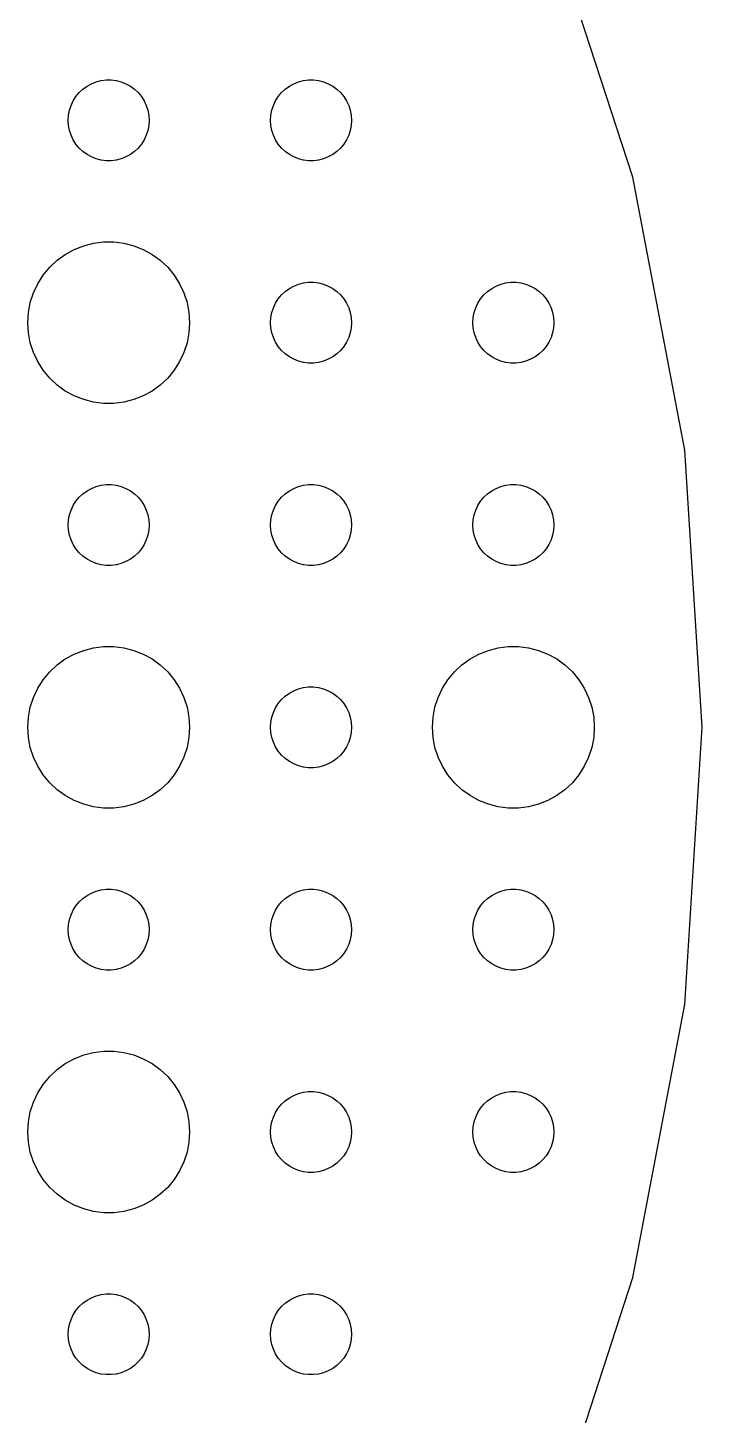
# Model space of a CAD drawing. Header units: metres. Extents: x -82 to 82, y -82 to 82.
# Drawn here: x 57 to 82, y -25.5 to 25.9 of the extents above; entities that cross this region are included whole.
import ezdxf

# ---------------------------------------------------------------- set-up
doc = ezdxf.new("R2010")
doc.units = ezdxf.units.M

msp = doc.modelspace()

# ---------------------------------------------------------------- linework, layer by layer
for p, q in [((79.4238, 20.3926), (76.2417, 30.1862)), ((59.0439, 23.6558), (59.1963, 23.7665)), ((59.1963, 23.7665), (59.3613, 23.8572)), ((59.3613, 23.8572), (59.5365, 23.9266)), ((59.5365, 23.9266), (59.7189, 23.9734)), ((59.7189, 23.9734), (59.9058, 23.997)), ((59.9058, 23.997), (60.0942, 23.997)), ((60.0942, 23.997), (60.2811, 23.9734)), ((60.2811, 23.9734), (60.4635, 23.9266)), ((60.4635, 23.9266), (60.6387, 23.8572)), ((60.6387, 23.8572), (60.8037, 23.7665)), ((60.8037, 23.7665), (60.9561, 23.6558)), ((66.5439, 23.6558), (66.6963, 23.7665)), ((66.6963, 23.7665), (66.8613, 23.8572)), ((66.8613, 23.8572), (67.0365, 23.9266)), ((67.0365, 23.9266), (67.2189, 23.9734)), ((67.2189, 23.9734), (67.4058, 23.997)), ((67.4058, 23.997), (67.5942, 23.997)), ((67.5942, 23.997), (67.7811, 23.9734)), ((67.7811, 23.9734), (67.9635, 23.9266)), ((67.9635, 23.9266), (68.1387, 23.8572)), ((68.1387, 23.8572), (68.3037, 23.7665)), ((68.3037, 23.7665), (68.4561, 23.6558)), ((58.6053, 23.0522), (58.6855, 23.2226)), ((58.6855, 23.2226), (58.7865, 23.3817)), ((58.7865, 23.3817), (58.9065, 23.5268)), ((58.9065, 23.5268), (59.0439, 23.6558)), ((60.9561, 23.6558), (61.0934, 23.5268)), ((61.0934, 23.5268), (61.2135, 23.3817)), ((61.2135, 23.3817), (61.3145, 23.2226)), ((61.3145, 23.2226), (61.3947, 23.0522)), ((66.1053, 23.0522), (66.1855, 23.2226)), ((66.1855, 23.2226), (66.2865, 23.3817)), ((66.2865, 23.3817), (66.4065, 23.5268)), ((66.4065, 23.5268), (66.5439, 23.6558)), ((68.4561, 23.6558), (68.5934, 23.5268)), ((68.5934, 23.5268), (68.7135, 23.3817)), ((68.7135, 23.3817), (68.8145, 23.2226)), ((68.8145, 23.2226), (68.8947, 23.0522)), ((58.5, 22.5), (58.5118, 22.688)), ((58.5118, 22.688), (58.5471, 22.873)), ((58.5471, 22.873), (58.6053, 23.0522)), ((61.3947, 23.0522), (61.4529, 22.873)), ((61.4529, 22.873), (61.4882, 22.688)), ((61.4882, 22.688), (61.5, 22.5)), ((66, 22.5), (66.0118, 22.688)), ((66.0118, 22.688), (66.0471, 22.873)), ((66.0471, 22.873), (66.1053, 23.0522)), ((68.8947, 23.0522), (68.9529, 22.873)), ((68.9529, 22.873), (68.9882, 22.688)), ((68.9882, 22.688), (69, 22.5)), ((58.5118, 22.312), (58.5, 22.5)), ((58.5471, 22.127), (58.5118, 22.312)), ((58.6053, 21.9478), (58.5471, 22.127)), ((61.4529, 22.127), (61.3947, 21.9478)), ((61.4882, 22.312), (61.4529, 22.127)), ((61.5, 22.5), (61.4882, 22.312)), ((66.0118, 22.312), (66, 22.5)), ((66.0471, 22.127), (66.0118, 22.312)), ((66.1053, 21.9478), (66.0471, 22.127)), ((68.9529, 22.127), (68.8947, 21.9478)), ((68.9882, 22.312), (68.9529, 22.127)), ((69, 22.5), (68.9882, 22.312)), ((58.6855, 21.7774), (58.6053, 21.9478)), ((58.7865, 21.6183), (58.6855, 21.7774)), ((58.9065, 21.4732), (58.7865, 21.6183)), ((61.2135, 21.6183), (61.0934, 21.4732)), ((61.3145, 21.7774), (61.2135, 21.6183)), ((61.3947, 21.9478), (61.3145, 21.7774)), ((66.1855, 21.7774), (66.1053, 21.9478)), ((66.2865, 21.6183), (66.1855, 21.7774)), ((66.4065, 21.4732), (66.2865, 21.6183)), ((68.7135, 21.6183), (68.5934, 21.4732)), ((68.8145, 21.7774), (68.7135, 21.6183)), ((68.8947, 21.9478), (68.8145, 21.7774)), ((59.0439, 21.3442), (58.9065, 21.4732)), ((59.1963, 21.2335), (59.0439, 21.3442)), ((59.3613, 21.1427), (59.1963, 21.2335)), ((59.5365, 21.0734), (59.3613, 21.1427)), ((60.6387, 21.1427), (60.4635, 21.0734)), ((60.8037, 21.2335), (60.6387, 21.1427)), ((60.9561, 21.3442), (60.8037, 21.2335)), ((61.0934, 21.4732), (60.9561, 21.3442)), ((66.5439, 21.3442), (66.4065, 21.4732)), ((66.6963, 21.2335), (66.5439, 21.3442)), ((66.8613, 21.1427), (66.6963, 21.2335)), ((67.0365, 21.0734), (66.8613, 21.1427)), ((68.1387, 21.1427), (67.9635, 21.0734)), ((68.3037, 21.2335), (68.1387, 21.1427)), ((68.4561, 21.3442), (68.3037, 21.2335)), ((68.5934, 21.4732), (68.4561, 21.3442)), ((59.7189, 21.0266), (59.5365, 21.0734)), ((59.9058, 21.003), (59.7189, 21.0266)), ((60.0942, 21.003), (59.9058, 21.003)), ((60.2811, 21.0266), (60.0942, 21.003)), ((60.4635, 21.0734), (60.2811, 21.0266)), ((67.2189, 21.0266), (67.0365, 21.0734)), ((67.4058, 21.003), (67.2189, 21.0266)), ((67.5942, 21.003), (67.4058, 21.003)), ((67.7811, 21.0266), (67.5942, 21.003)), ((67.9635, 21.0734), (67.7811, 21.0266)), ((81.3534, 10.2773), (79.4238, 20.3926)), ((58.0877, 17.3115), (58.3925, 17.533)), ((58.3925, 17.533), (58.7227, 17.7145)), ((58.7227, 17.7145), (59.0729, 17.8532)), ((59.0729, 17.8532), (59.4379, 17.9469)), ((59.4379, 17.9469), (59.8116, 17.9941)), ((59.8116, 17.9941), (60.1884, 17.9941)), ((60.1884, 17.9941), (60.5621, 17.9469)), ((60.5621, 17.9469), (60.927, 17.8532)), ((60.927, 17.8532), (61.2773, 17.7145)), ((61.2773, 17.7145), (61.6075, 17.533)), ((61.6075, 17.533), (61.9123, 17.3115)), ((57.5729, 16.7634), (57.8131, 17.0536)), ((57.8131, 17.0536), (58.0877, 17.3115)), ((61.9123, 17.3115), (62.1869, 17.0536)), ((62.1869, 17.0536), (62.427, 16.7634)), ((57.3711, 16.4453), (57.5729, 16.7634)), ((62.427, 16.7634), (62.6289, 16.4453)), ((67.0365, 16.4266), (67.2189, 16.4734)), ((67.2189, 16.4734), (67.4058, 16.497)), ((67.4058, 16.497), (67.5942, 16.497)), ((67.5942, 16.497), (67.7811, 16.4734)), ((67.7811, 16.4734), (67.9635, 16.4266)), ((74.5365, 16.4266), (74.7189, 16.4734)), ((74.7189, 16.4734), (74.9058, 16.497)), ((74.9058, 16.497), (75.0942, 16.497)), ((75.0942, 16.497), (75.2811, 16.4734)), ((75.2811, 16.4734), (75.4635, 16.4266)), ((57.0942, 15.7461), (57.2107, 16.1044)), ((57.2107, 16.1044), (57.3711, 16.4453)), ((62.6289, 16.4453), (62.7893, 16.1044)), ((62.7893, 16.1044), (62.9057, 15.7461)), ((66.2865, 15.8817), (66.4065, 16.0268)), ((66.4065, 16.0268), (66.5439, 16.1558)), ((66.5439, 16.1558), (66.6963, 16.2665)), ((66.6963, 16.2665), (66.8613, 16.3572)), ((66.8613, 16.3572), (67.0365, 16.4266)), ((67.9635, 16.4266), (68.1387, 16.3572)), ((68.1387, 16.3572), (68.3037, 16.2665)), ((68.3037, 16.2665), (68.4561, 16.1558)), ((68.4561, 16.1558), (68.5934, 16.0268)), ((68.5934, 16.0268), (68.7135, 15.8817)), ((73.7865, 15.8817), (73.9065, 16.0268)), ((73.9065, 16.0268), (74.0439, 16.1558)), ((74.0439, 16.1558), (74.1963, 16.2665)), ((74.1963, 16.2665), (74.3613, 16.3572)), ((74.3613, 16.3572), (74.5365, 16.4266)), ((75.4635, 16.4266), (75.6387, 16.3572)), ((75.6387, 16.3572), (75.8037, 16.2665)), ((75.8037, 16.2665), (75.9561, 16.1558)), ((75.9561, 16.1558), (76.0934, 16.0268)), ((76.0934, 16.0268), (76.2135, 15.8817)), ((57.0237, 15.376), (57.0942, 15.7461)), ((62.9057, 15.7461), (62.9763, 15.376)), ((66.0471, 15.373), (66.1053, 15.5522)), ((66.1053, 15.5522), (66.1855, 15.7226)), ((66.1855, 15.7226), (66.2865, 15.8817)), ((68.7135, 15.8817), (68.8145, 15.7226)), ((68.8145, 15.7226), (68.8947, 15.5522)), ((68.8947, 15.5522), (68.9529, 15.373)), ((73.5471, 15.373), (73.6053, 15.5522)), ((73.6053, 15.5522), (73.6855, 15.7226)), ((73.6855, 15.7226), (73.7865, 15.8817)), ((76.2135, 15.8817), (76.3145, 15.7226)), ((76.3145, 15.7226), (76.3947, 15.5522)), ((76.3947, 15.5522), (76.4529, 15.373)), ((57, 15), (57.0237, 15.376)), ((57.0237, 14.624), (57, 15)), ((62.9763, 15.376), (63, 15)), ((63, 15), (62.9763, 14.624)), ((66, 15), (66.0118, 15.188)), ((66.0118, 14.812), (66, 15)), ((66.0118, 15.188), (66.0471, 15.373)), ((68.9529, 15.373), (68.9882, 15.188)), ((68.9882, 15.188), (69, 15)), ((69, 15), (68.9882, 14.812)), ((73.5, 15), (73.5118, 15.188)), ((73.5118, 14.812), (73.5, 15)), ((73.5118, 15.188), (73.5471, 15.373)), ((76.4529, 15.373), (76.4882, 15.188)), ((76.4882, 15.188), (76.5, 15)), ((76.5, 15), (76.4882, 14.812)), ((57.0942, 14.2539), (57.0237, 14.624)), ((62.9763, 14.624), (62.9057, 14.2539)), ((66.0471, 14.627), (66.0118, 14.812)), ((66.1053, 14.4478), (66.0471, 14.627)), ((66.1855, 14.2774), (66.1053, 14.4478)), ((68.8947, 14.4478), (68.8145, 14.2774)), ((68.9529, 14.627), (68.8947, 14.4478)), ((68.9882, 14.812), (68.9529, 14.627)), ((73.5471, 14.627), (73.5118, 14.812)), ((73.6053, 14.4478), (73.5471, 14.627)), ((73.6855, 14.2774), (73.6053, 14.4478)), ((76.3947, 14.4478), (76.3145, 14.2774)), ((76.4529, 14.627), (76.3947, 14.4478)), ((76.4882, 14.812), (76.4529, 14.627)), ((57.2107, 13.8956), (57.0942, 14.2539)), ((57.3711, 13.5547), (57.2107, 13.8956)), ((62.7893, 13.8956), (62.6289, 13.5547)), ((62.9057, 14.2539), (62.7893, 13.8956)), ((66.2865, 14.1183), (66.1855, 14.2774)), ((66.4065, 13.9732), (66.2865, 14.1183)), ((66.5439, 13.8442), (66.4065, 13.9732)), ((68.5934, 13.9732), (68.4561, 13.8442)), ((68.7135, 14.1183), (68.5934, 13.9732)), ((68.8145, 14.2774), (68.7135, 14.1183)), ((73.7865, 14.1183), (73.6855, 14.2774)), ((73.9065, 13.9732), (73.7865, 14.1183)), ((74.0439, 13.8442), (73.9065, 13.9732)), ((76.0934, 13.9732), (75.9561, 13.8442)), ((76.2135, 14.1183), (76.0934, 13.9732)), ((76.3145, 14.2774), (76.2135, 14.1183)), ((57.5729, 13.2366), (57.3711, 13.5547)), ((62.6289, 13.5547), (62.427, 13.2366)), ((66.6963, 13.7335), (66.5439, 13.8442)), ((66.8613, 13.6427), (66.6963, 13.7335)), ((67.0365, 13.5734), (66.8613, 13.6427)), ((67.2189, 13.5266), (67.0365, 13.5734)), ((67.4058, 13.5029), (67.2189, 13.5266)), ((67.5942, 13.5029), (67.4058, 13.5029)), ((67.7811, 13.5266), (67.5942, 13.5029)), ((67.9635, 13.5734), (67.7811, 13.5266)), ((68.1387, 13.6427), (67.9635, 13.5734)), ((68.3037, 13.7335), (68.1387, 13.6427)), ((68.4561, 13.8442), (68.3037, 13.7335)), ((74.1963, 13.7335), (74.0439, 13.8442)), ((74.3613, 13.6427), (74.1963, 13.7335)), ((74.5365, 13.5734), (74.3613, 13.6427)), ((74.7189, 13.5266), (74.5365, 13.5734)), ((74.9058, 13.5029), (74.7189, 13.5266)), ((75.0942, 13.5029), (74.9058, 13.5029)), ((75.2811, 13.5266), (75.0942, 13.5029)), ((75.4635, 13.5734), (75.2811, 13.5266)), ((75.6387, 13.6427), (75.4635, 13.5734)), ((75.8037, 13.7335), (75.6387, 13.6427)), ((75.9561, 13.8442), (75.8037, 13.7335)), ((57.8131, 12.9464), (57.5729, 13.2366)), ((58.0877, 12.6884), (57.8131, 12.9464)), ((62.1869, 12.9464), (61.9123, 12.6884)), ((62.427, 13.2366), (62.1869, 12.9464)), ((58.3925, 12.467), (58.0877, 12.6884)), ((58.7227, 12.2855), (58.3925, 12.467)), ((61.6075, 12.467), (61.2773, 12.2855)), ((61.9123, 12.6884), (61.6075, 12.467)), ((59.0729, 12.1468), (58.7227, 12.2855)), ((59.4379, 12.0531), (59.0729, 12.1468)), ((59.8116, 12.0059), (59.4379, 12.0531)), ((60.1884, 12.0059), (59.8116, 12.0059)), ((60.5621, 12.0531), (60.1884, 12.0059)), ((60.927, 12.1468), (60.5621, 12.0531)), ((61.2773, 12.2855), (60.927, 12.1468)), ((82, 0), (81.3534, 10.2773)), ((59.0439, 8.65576), (59.1963, 8.76648)), ((59.1963, 8.76648), (59.3613, 8.85724)), ((59.3613, 8.85724), (59.5365, 8.92657)), ((59.5365, 8.92657), (59.7189, 8.97342)), ((59.7189, 8.97342), (59.9058, 8.99704)), ((59.9058, 8.99704), (60.0942, 8.99704)), ((60.0942, 8.99704), (60.2811, 8.97342)), ((60.2811, 8.97342), (60.4635, 8.92657)), ((60.4635, 8.92657), (60.6387, 8.85724)), ((60.6387, 8.85724), (60.8037, 8.76648)), ((60.8037, 8.76648), (60.9561, 8.65576)), ((66.5439, 8.65576), (66.6963, 8.76648)), ((66.6963, 8.76648), (66.8613, 8.85724)), ((66.8613, 8.85724), (67.0365, 8.92657)), ((67.0365, 8.92657), (67.2189, 8.97342)), ((67.2189, 8.97342), (67.4058, 8.99704)), ((67.4058, 8.99704), (67.5942, 8.99704)), ((67.5942, 8.99704), (67.7811, 8.97342)), ((67.7811, 8.97342), (67.9635, 8.92657)), ((67.9635, 8.92657), (68.1387, 8.85724)), ((68.1387, 8.85724), (68.3037, 8.76648)), ((68.3037, 8.76648), (68.4561, 8.65576)), ((74.0439, 8.65576), (74.1963, 8.76648)), ((74.1963, 8.76648), (74.3613, 8.85724)), ((74.3613, 8.85724), (74.5365, 8.92657)), ((74.5365, 8.92657), (74.7189, 8.97342)), ((74.7189, 8.97342), (74.9058, 8.99704)), ((74.9058, 8.99704), (75.0942, 8.99704)), ((75.0942, 8.99704), (75.2811, 8.97342)), ((75.2811, 8.97342), (75.4635, 8.92657)), ((75.4635, 8.92657), (75.6387, 8.85724)), ((75.6387, 8.85724), (75.8037, 8.76648)), ((75.8037, 8.76648), (75.9561, 8.65576)), ((58.6855, 8.22263), (58.7865, 8.38167)), ((58.7865, 8.38167), (58.9065, 8.52681)), ((58.9065, 8.52681), (59.0439, 8.65576)), ((60.9561, 8.65576), (61.0934, 8.52681)), ((61.0934, 8.52681), (61.2135, 8.38167)), ((61.2135, 8.38167), (61.3145, 8.22263)), ((66.1855, 8.22263), (66.2865, 8.38167)), ((66.2865, 8.38167), (66.4065, 8.52681)), ((66.4065, 8.52681), (66.5439, 8.65576)), ((68.4561, 8.65576), (68.5934, 8.52681)), ((68.5934, 8.52681), (68.7135, 8.38167)), ((68.7135, 8.38167), (68.8145, 8.22263)), ((73.6855, 8.22263), (73.7865, 8.38167)), ((73.7865, 8.38167), (73.9065, 8.52681)), ((73.9065, 8.52681), (74.0439, 8.65576)), ((75.9561, 8.65576), (76.0934, 8.52681)), ((76.0934, 8.52681), (76.2135, 8.38167)), ((76.2135, 8.38167), (76.3145, 8.22263)), ((58.5118, 7.68799), (58.5471, 7.87303)), ((58.5471, 7.87303), (58.6053, 8.05219)), ((58.6053, 8.05219), (58.6855, 8.22263)), ((61.3145, 8.22263), (61.3947, 8.05219)), ((61.3947, 8.05219), (61.4529, 7.87303)), ((61.4529, 7.87303), (61.4882, 7.68799)), ((66.0118, 7.68799), (66.0471, 7.87303)), ((66.0471, 7.87303), (66.1053, 8.05219)), ((66.1053, 8.05219), (66.1855, 8.22263)), ((68.8145, 8.22263), (68.8947, 8.05219)), ((68.8947, 8.05219), (68.9529, 7.87303)), ((68.9529, 7.87303), (68.9882, 7.68799)), ((73.5118, 7.68799), (73.5471, 7.87303)), ((73.5471, 7.87303), (73.6053, 8.05219)), ((73.6053, 8.05219), (73.6855, 8.22263)), ((76.3145, 8.22263), (76.3947, 8.05219)), ((76.3947, 8.05219), (76.4529, 7.87303)), ((76.4529, 7.87303), (76.4882, 7.68799)), ((58.5, 7.5), (58.5118, 7.68799)), ((58.5118, 7.312), (58.5, 7.5)), ((58.5471, 7.12695), (58.5118, 7.312)), ((61.4882, 7.312), (61.4529, 7.12695)), ((61.4882, 7.68799), (61.5, 7.5)), ((61.5, 7.5), (61.4882, 7.312)), ((66, 7.5), (66.0118, 7.68799)), ((66.0118, 7.312), (66, 7.5)), ((66.0471, 7.12695), (66.0118, 7.312)), ((68.9882, 7.312), (68.9529, 7.12695)), ((68.9882, 7.68799), (69, 7.5)), ((69, 7.5), (68.9882, 7.312)), ((73.5, 7.5), (73.5118, 7.68799)), ((73.5118, 7.312), (73.5, 7.5)), ((73.5471, 7.12695), (73.5118, 7.312)), ((76.4882, 7.312), (76.4529, 7.12695)), ((76.4882, 7.68799), (76.5, 7.5)), ((76.5, 7.5), (76.4882, 7.312)), ((58.6053, 6.9478), (58.5471, 7.12695)), ((58.6855, 6.77736), (58.6053, 6.9478)), ((58.7865, 6.61832), (58.6855, 6.77736)), ((61.3145, 6.77736), (61.2135, 6.61832)), ((61.3947, 6.9478), (61.3145, 6.77736)), ((61.4529, 7.12695), (61.3947, 6.9478)), ((66.1053, 6.9478), (66.0471, 7.12695)), ((66.1855, 6.77736), (66.1053, 6.9478)), ((66.2865, 6.61832), (66.1855, 6.77736)), ((68.8145, 6.77736), (68.7135, 6.61832)), ((68.8947, 6.9478), (68.8145, 6.77736)), ((68.9529, 7.12695), (68.8947, 6.9478)), ((73.6053, 6.9478), (73.5471, 7.12695)), ((73.6855, 6.77736), (73.6053, 6.9478)), ((73.7865, 6.61832), (73.6855, 6.77736)), ((76.3145, 6.77736), (76.2135, 6.61832)), ((76.3947, 6.9478), (76.3145, 6.77736)), ((76.4529, 7.12695), (76.3947, 6.9478)), ((58.9065, 6.47318), (58.7865, 6.61832)), ((59.0439, 6.34422), (58.9065, 6.47318)), ((59.1963, 6.23351), (59.0439, 6.34422)), ((59.3613, 6.14275), (59.1963, 6.23351)), ((60.8037, 6.23351), (60.6387, 6.14275)), ((60.9561, 6.34422), (60.8037, 6.23351)), ((61.0934, 6.47318), (60.9561, 6.34422)), ((61.2135, 6.61832), (61.0934, 6.47318)), ((66.4065, 6.47318), (66.2865, 6.61832)), ((66.5439, 6.34422), (66.4065, 6.47318)), ((66.6963, 6.23351), (66.5439, 6.34422)), ((66.8613, 6.14275), (66.6963, 6.23351)), ((68.3037, 6.23351), (68.1387, 6.14275)), ((68.4561, 6.34422), (68.3037, 6.23351)), ((68.5934, 6.47318), (68.4561, 6.34422)), ((68.7135, 6.61832), (68.5934, 6.47318)), ((73.9065, 6.47318), (73.7865, 6.61832)), ((74.0439, 6.34422), (73.9065, 6.47318)), ((74.1963, 6.23351), (74.0439, 6.34422)), ((74.3613, 6.14275), (74.1963, 6.23351)), ((75.8037, 6.23351), (75.6387, 6.14275)), ((75.9561, 6.34422), (75.8037, 6.23351)), ((76.0934, 6.47318), (75.9561, 6.34422)), ((76.2135, 6.61832), (76.0934, 6.47318)), ((59.5365, 6.07341), (59.3613, 6.14275)), ((59.7189, 6.02657), (59.5365, 6.07341)), ((59.9058, 6.00294), (59.7189, 6.02657)), ((60.0942, 6.00294), (59.9058, 6.00294)), ((60.2811, 6.02657), (60.0942, 6.00294)), ((60.4635, 6.07341), (60.2811, 6.02657)), ((60.6387, 6.14275), (60.4635, 6.07341)), ((67.0365, 6.07341), (66.8613, 6.14275)), ((67.2189, 6.02657), (67.0365, 6.07341)), ((67.4058, 6.00294), (67.2189, 6.02657)), ((67.5942, 6.00294), (67.4058, 6.00294)), ((67.7811, 6.02657), (67.5942, 6.00294)), ((67.9635, 6.07341), (67.7811, 6.02657)), ((68.1387, 6.14275), (67.9635, 6.07341)), ((74.5365, 6.07341), (74.3613, 6.14275)), ((74.7189, 6.02657), (74.5365, 6.07341)), ((74.9058, 6.00294), (74.7189, 6.02657)), ((75.0942, 6.00294), (74.9058, 6.00294)), ((75.2811, 6.02657), (75.0942, 6.00294)), ((75.4635, 6.07341), (75.2811, 6.02657)), ((75.6387, 6.14275), (75.4635, 6.07341)), ((58.3925, 2.53297), (58.7227, 2.71448)), ((58.7227, 2.71448), (59.0729, 2.85316)), ((59.0729, 2.85316), (59.4379, 2.94685)), ((59.4379, 2.94685), (59.8116, 2.99408)), ((59.8116, 2.99408), (60.1884, 2.99408)), ((60.1884, 2.99408), (60.5621, 2.94685)), ((60.5621, 2.94685), (60.927, 2.85316)), ((60.927, 2.85316), (61.2773, 2.71448)), ((61.2773, 2.71448), (61.6075, 2.53297)), ((73.3925, 2.53297), (73.7227, 2.71448)), ((73.7227, 2.71448), (74.073, 2.85316)), ((74.073, 2.85316), (74.4379, 2.94685)), ((74.4379, 2.94685), (74.8116, 2.99408)), ((74.8116, 2.99408), (75.1884, 2.99408)), ((75.1884, 2.99408), (75.5621, 2.94685)), ((75.5621, 2.94685), (75.927, 2.85316)), ((75.927, 2.85316), (76.2773, 2.71448)), ((76.2773, 2.71448), (76.6075, 2.53297)), ((57.8131, 2.05363), (58.0877, 2.31154)), ((58.0877, 2.31154), (58.3925, 2.53297)), ((61.6075, 2.53297), (61.9123, 2.31154)), ((61.9123, 2.31154), (62.1869, 2.05363)), ((72.8131, 2.05363), (73.0877, 2.31154)), ((73.0877, 2.31154), (73.3925, 2.53297)), ((76.6075, 2.53297), (76.9123, 2.31154)), ((76.9123, 2.31154), (77.1869, 2.05363)), ((57.3711, 1.44525), (57.5729, 1.76335)), ((57.5729, 1.76335), (57.8131, 2.05363)), ((62.1869, 2.05363), (62.427, 1.76335)), ((62.427, 1.76335), (62.6289, 1.44525)), ((72.3711, 1.44525), (72.573, 1.76335)), ((72.573, 1.76335), (72.8131, 2.05363)), ((77.1869, 2.05363), (77.427, 1.76335)), ((77.427, 1.76335), (77.6289, 1.44525)), ((57.0942, 0.74606), (57.2107, 1.10437)), ((57.2107, 1.10437), (57.3711, 1.44525)), ((62.6289, 1.44525), (62.7893, 1.10437)), ((62.7893, 1.10437), (62.9057, 0.74606)), ((66.4065, 1.02681), (66.5439, 1.15576)), ((66.5439, 1.15576), (66.6963, 1.26648)), ((66.6963, 1.26648), (66.8613, 1.35724)), ((66.8613, 1.35724), (67.0365, 1.42657)), ((67.0365, 1.42657), (67.2189, 1.47342)), ((67.2189, 1.47342), (67.4058, 1.49704)), ((67.4058, 1.49704), (67.5942, 1.49704)), ((67.5942, 1.49704), (67.7811, 1.47342)), ((67.7811, 1.47342), (67.9635, 1.42657)), ((67.9635, 1.42657), (68.1387, 1.35724)), ((68.1387, 1.35724), (68.3037, 1.26648)), ((68.3037, 1.26648), (68.4561, 1.15576)), ((68.4561, 1.15576), (68.5934, 1.02681)), ((72.0943, 0.74606), (72.2107, 1.10437)), ((72.2107, 1.10437), (72.3711, 1.44525)), ((77.6289, 1.44525), (77.7893, 1.10437)), ((77.7893, 1.10437), (77.9057, 0.74606)), ((57.0237, 0.37599), (57.0942, 0.74606)), ((62.9057, 0.74606), (62.9763, 0.37599)), ((66.0471, 0.37303), (66.1053, 0.55219)), ((66.1053, 0.55219), (66.1855, 0.72263)), ((66.1855, 0.72263), (66.2865, 0.88167)), ((66.2865, 0.88167), (66.4065, 1.02681)), ((68.5934, 1.02681), (68.7135, 0.88167)), ((68.7135, 0.88167), (68.8145, 0.72263)), ((68.8145, 0.72263), (68.8947, 0.55219)), ((68.8947, 0.55219), (68.9529, 0.37303)), ((72.0237, 0.37599), (72.0943, 0.74606)), ((77.9057, 0.74606), (77.9763, 0.37599)), ((57, 0), (57.0237, 0.37599)), ((57.0237, -0.37599), (57, 0)), ((62.9763, 0.37599), (63, 0)), ((63, 0), (62.9763, -0.37599)), ((66, 0), (66.0118, 0.18799)), ((66.0118, -0.18799), (66, 0)), ((66.0118, 0.18799), (66.0471, 0.37303)), ((68.9529, 0.37303), (68.9882, 0.18799)), ((68.9882, 0.18799), (69, 0)), ((69, 0), (68.9882, -0.18799)), ((72, 0), (72.0237, 0.37599)), ((72.0237, -0.37599), (72, 0)), ((77.9763, 0.37599), (78, 0)), ((78, 0), (77.9763, -0.37599)), ((81.3534, -10.2773), (82, 0)), ((57.0942, -0.74606), (57.0237, -0.37599)), ((62.9763, -0.37599), (62.9057, -0.74606)), ((66.0471, -0.37303), (66.0118, -0.18799)), ((66.1053, -0.55219), (66.0471, -0.37303)), ((68.9529, -0.37303), (68.8947, -0.55219)), ((68.9882, -0.18799), (68.9529, -0.37303)), ((72.0943, -0.74606), (72.0237, -0.37599)), ((77.9763, -0.37599), (77.9057, -0.74606)), ((57.2107, -1.10437), (57.0942, -0.74606)), ((62.9057, -0.74606), (62.7893, -1.10437)), ((66.1855, -0.72263), (66.1053, -0.55219)), ((66.2865, -0.88167), (66.1855, -0.72263)), ((66.4065, -1.02681), (66.2865, -0.88167)), ((66.5439, -1.15576), (66.4065, -1.02681)), ((68.5934, -1.02681), (68.4561, -1.15576)), ((68.7135, -0.88167), (68.5934, -1.02681)), ((68.8145, -0.72263), (68.7135, -0.88167)), ((68.8947, -0.55219), (68.8145, -0.72263)), ((72.2107, -1.10437), (72.0943, -0.74606)), ((77.9057, -0.74606), (77.7893, -1.10437)), ((57.3711, -1.44525), (57.2107, -1.10437)), ((57.5729, -1.76335), (57.3711, -1.44525)), ((62.6289, -1.44525), (62.427, -1.76335)), ((62.7893, -1.10437), (62.6289, -1.44525)), ((66.6963, -1.26648), (66.5439, -1.15576)), ((66.8613, -1.35724), (66.6963, -1.26648)), ((67.0365, -1.42657), (66.8613, -1.35724)), ((67.2189, -1.47342), (67.0365, -1.42657)), ((67.4058, -1.49704), (67.2189, -1.47342)), ((67.5942, -1.49704), (67.4058, -1.49704)), ((67.7811, -1.47342), (67.5942, -1.49704)), ((67.9635, -1.42657), (67.7811, -1.47342)), ((68.1387, -1.35724), (67.9635, -1.42657)), ((68.3037, -1.26648), (68.1387, -1.35724)), ((68.4561, -1.15576), (68.3037, -1.26648)), ((72.3711, -1.44525), (72.2107, -1.10437)), ((72.573, -1.76335), (72.3711, -1.44525)), ((77.6289, -1.44525), (77.427, -1.76335)), ((77.7893, -1.10437), (77.6289, -1.44525)), ((57.8131, -2.05363), (57.5729, -1.76335)), ((58.0877, -2.31154), (57.8131, -2.05363)), ((62.1869, -2.05363), (61.9123, -2.31154)), ((62.427, -1.76335), (62.1869, -2.05363)), ((72.8131, -2.05363), (72.573, -1.76335)), ((73.0877, -2.31154), (72.8131, -2.05363)), ((77.1869, -2.05363), (76.9123, -2.31154)), ((77.427, -1.76335), (77.1869, -2.05363)), ((58.3925, -2.53297), (58.0877, -2.31154)), ((58.7227, -2.71448), (58.3925, -2.53297)), ((61.6075, -2.53297), (61.2773, -2.71448)), ((61.9123, -2.31154), (61.6075, -2.53297)), ((73.3925, -2.53297), (73.0877, -2.31154)), ((73.7227, -2.71448), (73.3925, -2.53297)), ((76.6075, -2.53297), (76.2773, -2.71448)), ((76.9123, -2.31154), (76.6075, -2.53297)), ((59.0729, -2.85316), (58.7227, -2.71448)), ((59.4379, -2.94685), (59.0729, -2.85316)), ((59.8116, -2.99408), (59.4379, -2.94685)), ((60.1884, -2.99408), (59.8116, -2.99408)), ((60.5621, -2.94685), (60.1884, -2.99408)), ((60.927, -2.85316), (60.5621, -2.94685)), ((61.2773, -2.71448), (60.927, -2.85316)), ((74.073, -2.85316), (73.7227, -2.71448)), ((74.4379, -2.94685), (74.073, -2.85316)), ((74.8116, -2.99408), (74.4379, -2.94685)), ((75.1884, -2.99408), (74.8116, -2.99408)), ((75.5621, -2.94685), (75.1884, -2.99408)), ((75.927, -2.85316), (75.5621, -2.94685)), ((76.2773, -2.71448), (75.927, -2.85316)), ((59.1963, -6.23351), (59.3613, -6.14275)), ((59.3613, -6.14275), (59.5365, -6.07341)), ((59.5365, -6.07341), (59.7189, -6.02657)), ((59.7189, -6.02657), (59.9058, -6.00294)), ((59.9058, -6.00294), (60.0942, -6.00294)), ((60.0942, -6.00294), (60.2811, -6.02657)), ((60.2811, -6.02657), (60.4635, -6.07341)), ((60.4635, -6.07341), (60.6387, -6.14275)), ((60.6387, -6.14275), (60.8037, -6.23351)), ((66.6963, -6.23351), (66.8613, -6.14275)), ((66.8613, -6.14275), (67.0365, -6.07341)), ((67.0365, -6.07341), (67.2189, -6.02657)), ((67.2189, -6.02657), (67.4058, -6.00294)), ((67.4058, -6.00294), (67.5942, -6.00294)), ((67.5942, -6.00294), (67.7811, -6.02657)), ((67.7811, -6.02657), (67.9635, -6.07341)), ((67.9635, -6.07341), (68.1387, -6.14275)), ((68.1387, -6.14275), (68.3037, -6.23351)), ((74.1963, -6.23351), (74.3613, -6.14275)), ((74.3613, -6.14275), (74.5365, -6.07341)), ((74.5365, -6.07341), (74.7189, -6.02657)), ((74.7189, -6.02657), (74.9058, -6.00294)), ((74.9058, -6.00294), (75.0942, -6.00294)), ((75.0942, -6.00294), (75.2811, -6.02657)), ((75.2811, -6.02657), (75.4635, -6.07341)), ((75.4635, -6.07341), (75.6387, -6.14275)), ((75.6387, -6.14275), (75.8037, -6.23351)), ((58.6855, -6.77736), (58.7865, -6.61832)), ((58.7865, -6.61832), (58.9065, -6.47318)), ((58.9065, -6.47318), (59.0439, -6.34422)), ((59.0439, -6.34422), (59.1963, -6.23351)), ((60.8037, -6.23351), (60.9561, -6.34422)), ((60.9561, -6.34422), (61.0934, -6.47318)), ((61.0934, -6.47318), (61.2135, -6.61832)), ((61.2135, -6.61832), (61.3145, -6.77736)), ((66.1855, -6.77736), (66.2865, -6.61832)), ((66.2865, -6.61832), (66.4065, -6.47318)), ((66.4065, -6.47318), (66.5439, -6.34422)), ((66.5439, -6.34422), (66.6963, -6.23351)), ((68.3037, -6.23351), (68.4561, -6.34422)), ((68.4561, -6.34422), (68.5934, -6.47318)), ((68.5934, -6.47318), (68.7135, -6.61832)), ((68.7135, -6.61832), (68.8145, -6.77736)), ((73.6855, -6.77736), (73.7865, -6.61832)), ((73.7865, -6.61832), (73.9065, -6.47318)), ((73.9065, -6.47318), (74.0439, -6.34422)), ((74.0439, -6.34422), (74.1963, -6.23351)), ((75.8037, -6.23351), (75.9561, -6.34422)), ((75.9561, -6.34422), (76.0934, -6.47318)), ((76.0934, -6.47318), (76.2135, -6.61832)), ((76.2135, -6.61832), (76.3145, -6.77736)), ((58.5118, -7.312), (58.5471, -7.12695)), ((58.5471, -7.12695), (58.6053, -6.9478)), ((58.6053, -6.9478), (58.6855, -6.77736)), ((61.3145, -6.77736), (61.3947, -6.9478)), ((61.3947, -6.9478), (61.4529, -7.12695)), ((61.4529, -7.12695), (61.4882, -7.312)), ((66.0118, -7.312), (66.0471, -7.12695)), ((66.0471, -7.12695), (66.1053, -6.9478)), ((66.1053, -6.9478), (66.1855, -6.77736)), ((68.8145, -6.77736), (68.8947, -6.9478)), ((68.8947, -6.9478), (68.9529, -7.12695)), ((68.9529, -7.12695), (68.9882, -7.312)), ((73.5118, -7.312), (73.5471, -7.12695)), ((73.5471, -7.12695), (73.6053, -6.9478)), ((73.6053, -6.9478), (73.6855, -6.77736)), ((76.3145, -6.77736), (76.3947, -6.9478)), ((76.3947, -6.9478), (76.4529, -7.12695)), ((76.4529, -7.12695), (76.4882, -7.312)), ((58.5, -7.5), (58.5118, -7.312)), ((58.5118, -7.68799), (58.5, -7.5)), ((58.5471, -7.87303), (58.5118, -7.68799)), ((61.4882, -7.68799), (61.4529, -7.87303)), ((61.4882, -7.312), (61.5, -7.5)), ((61.5, -7.5), (61.4882, -7.68799)), ((66, -7.5), (66.0118, -7.312)), ((66.0118, -7.68799), (66, -7.5)), ((66.0471, -7.87303), (66.0118, -7.68799)), ((68.9882, -7.68799), (68.9529, -7.87303)), ((68.9882, -7.312), (69, -7.5)), ((69, -7.5), (68.9882, -7.68799)), ((73.5, -7.5), (73.5118, -7.312)), ((73.5118, -7.68799), (73.5, -7.5)), ((73.5471, -7.87303), (73.5118, -7.68799)), ((76.4882, -7.68799), (76.4529, -7.87303)), ((76.4882, -7.312), (76.5, -7.5)), ((76.5, -7.5), (76.4882, -7.68799)), ((58.6053, -8.05219), (58.5471, -7.87303)), ((58.6855, -8.22263), (58.6053, -8.05219)), ((58.7865, -8.38167), (58.6855, -8.22263)), ((61.3145, -8.22263), (61.2135, -8.38167)), ((61.3947, -8.05219), (61.3145, -8.22263)), ((61.4529, -7.87303), (61.3947, -8.05219)), ((66.1053, -8.05219), (66.0471, -7.87303)), ((66.1855, -8.22263), (66.1053, -8.05219)), ((66.2865, -8.38167), (66.1855, -8.22263)), ((68.8145, -8.22263), (68.7135, -8.38167)), ((68.8947, -8.05219), (68.8145, -8.22263)), ((68.9529, -7.87303), (68.8947, -8.05219)), ((73.6053, -8.05219), (73.5471, -7.87303)), ((73.6855, -8.22263), (73.6053, -8.05219)), ((73.7865, -8.38167), (73.6855, -8.22263)), ((76.3145, -8.22263), (76.2135, -8.38167)), ((76.3947, -8.05219), (76.3145, -8.22263)), ((76.4529, -7.87303), (76.3947, -8.05219)), ((58.9065, -8.52681), (58.7865, -8.38167)), ((59.0439, -8.65576), (58.9065, -8.52681)), ((59.1963, -8.76648), (59.0439, -8.65576)), ((60.9561, -8.65576), (60.8037, -8.76648)), ((61.0934, -8.52681), (60.9561, -8.65576)), ((61.2135, -8.38167), (61.0934, -8.52681)), ((66.4065, -8.52681), (66.2865, -8.38167)), ((66.5439, -8.65576), (66.4065, -8.52681)), ((66.6963, -8.76648), (66.5439, -8.65576)), ((68.4561, -8.65576), (68.3037, -8.76648)), ((68.5934, -8.52681), (68.4561, -8.65576)), ((68.7135, -8.38167), (68.5934, -8.52681)), ((73.9065, -8.52681), (73.7865, -8.38167)), ((74.0439, -8.65576), (73.9065, -8.52681)), ((74.1963, -8.76648), (74.0439, -8.65576)), ((75.9561, -8.65576), (75.8037, -8.76648)), ((76.0934, -8.52681), (75.9561, -8.65576)), ((76.2135, -8.38167), (76.0934, -8.52681)), ((59.3613, -8.85724), (59.1963, -8.76648)), ((59.5365, -8.92657), (59.3613, -8.85724)), ((59.7189, -8.97342), (59.5365, -8.92657)), ((59.9058, -8.99704), (59.7189, -8.97342)), ((60.0942, -8.99704), (59.9058, -8.99704)), ((60.2811, -8.97342), (60.0942, -8.99704)), ((60.4635, -8.92657), (60.2811, -8.97342)), ((60.6387, -8.85724), (60.4635, -8.92657)), ((60.8037, -8.76648), (60.6387, -8.85724)), ((66.8613, -8.85724), (66.6963, -8.76648)), ((67.0365, -8.92657), (66.8613, -8.85724)), ((67.2189, -8.97342), (67.0365, -8.92657)), ((67.4058, -8.99704), (67.2189, -8.97342)), ((67.5942, -8.99704), (67.4058, -8.99704)), ((67.7811, -8.97342), (67.5942, -8.99704)), ((67.9635, -8.92657), (67.7811, -8.97342)), ((68.1387, -8.85724), (67.9635, -8.92657)), ((68.3037, -8.76648), (68.1387, -8.85724)), ((74.3613, -8.85724), (74.1963, -8.76648)), ((74.5365, -8.92657), (74.3613, -8.85724)), ((74.7189, -8.97342), (74.5365, -8.92657)), ((74.9058, -8.99704), (74.7189, -8.97342)), ((75.0942, -8.99704), (74.9058, -8.99704)), ((75.2811, -8.97342), (75.0942, -8.99704)), ((75.4635, -8.92657), (75.2811, -8.97342)), ((75.6387, -8.85724), (75.4635, -8.92657)), ((75.8037, -8.76648), (75.6387, -8.85724)), ((79.4238, -20.3926), (81.3534, -10.2773)), ((58.3925, -12.467), (58.7227, -12.2855)), ((58.7227, -12.2855), (59.0729, -12.1468)), ((59.0729, -12.1468), (59.4379, -12.0531)), ((59.4379, -12.0531), (59.8116, -12.0059)), ((59.8116, -12.0059), (60.1884, -12.0059)), ((60.1884, -12.0059), (60.5621, -12.0531)), ((60.5621, -12.0531), (60.927, -12.1468)), ((60.927, -12.1468), (61.2773, -12.2855)), ((61.2773, -12.2855), (61.6075, -12.467)), ((57.8131, -12.9464), (58.0877, -12.6884)), ((58.0877, -12.6884), (58.3925, -12.467)), ((61.6075, -12.467), (61.9123, -12.6884)), ((61.9123, -12.6884), (62.1869, -12.9464)), ((57.3711, -13.5547), (57.5729, -13.2366)), ((57.5729, -13.2366), (57.8131, -12.9464)), ((62.1869, -12.9464), (62.427, -13.2366)), ((62.427, -13.2366), (62.6289, -13.5547)), ((57.2107, -13.8956), (57.3711, -13.5547)), ((62.6289, -13.5547), (62.7893, -13.8956)), ((66.4065, -13.9732), (66.5439, -13.8442)), ((66.5439, -13.8442), (66.6963, -13.7335)), ((66.6963, -13.7335), (66.8613, -13.6427)), ((66.8613, -13.6427), (67.0365, -13.5734)), ((67.0365, -13.5734), (67.2189, -13.5266)), ((67.2189, -13.5266), (67.4058, -13.5029)), ((67.4058, -13.5029), (67.5942, -13.5029)), ((67.5942, -13.5029), (67.7811, -13.5266)), ((67.7811, -13.5266), (67.9635, -13.5734)), ((67.9635, -13.5734), (68.1387, -13.6427)), ((68.1387, -13.6427), (68.3037, -13.7335)), ((68.3037, -13.7335), (68.4561, -13.8442)), ((68.4561, -13.8442), (68.5934, -13.9732)), ((73.9065, -13.9732), (74.0439, -13.8442)), ((74.0439, -13.8442), (74.1963, -13.7335)), ((74.1963, -13.7335), (74.3613, -13.6427)), ((74.3613, -13.6427), (74.5365, -13.5734)), ((74.5365, -13.5734), (74.7189, -13.5266)), ((74.7189, -13.5266), (74.9058, -13.5029)), ((74.9058, -13.5029), (75.0942, -13.5029)), ((75.0942, -13.5029), (75.2811, -13.5266)), ((75.2811, -13.5266), (75.4635, -13.5734)), ((75.4635, -13.5734), (75.6387, -13.6427)), ((75.6387, -13.6427), (75.8037, -13.7335)), ((75.8037, -13.7335), (75.9561, -13.8442)), ((75.9561, -13.8442), (76.0934, -13.9732)), ((57.0237, -14.624), (57.0942, -14.2539)), ((57.0942, -14.2539), (57.2107, -13.8956)), ((62.7893, -13.8956), (62.9057, -14.2539)), ((62.9057, -14.2539), (62.9763, -14.624)), ((66.1053, -14.4478), (66.1855, -14.2774)), ((66.1855, -14.2774), (66.2865, -14.1183)), ((66.2865, -14.1183), (66.4065, -13.9732)), ((68.5934, -13.9732), (68.7135, -14.1183)), ((68.7135, -14.1183), (68.8145, -14.2774)), ((68.8145, -14.2774), (68.8947, -14.4478)), ((73.6053, -14.4478), (73.6855, -14.2774)), ((73.6855, -14.2774), (73.7865, -14.1183)), ((73.7865, -14.1183), (73.9065, -13.9732)), ((76.0934, -13.9732), (76.2135, -14.1183)), ((76.2135, -14.1183), (76.3145, -14.2774)), ((76.3145, -14.2774), (76.3947, -14.4478)), ((57, -15), (57.0237, -14.624)), ((62.9763, -14.624), (63, -15)), ((66, -15), (66.0118, -14.812)), ((66.0118, -14.812), (66.0471, -14.627)), ((66.0471, -14.627), (66.1053, -14.4478)), ((68.8947, -14.4478), (68.9529, -14.627)), ((68.9529, -14.627), (68.9882, -14.812)), ((68.9882, -14.812), (69, -15)), ((73.5, -15), (73.5118, -14.812)), ((73.5118, -14.812), (73.5471, -14.627)), ((73.5471, -14.627), (73.6053, -14.4478)), ((76.3947, -14.4478), (76.4529, -14.627)), ((76.4529, -14.627), (76.4882, -14.812)), ((76.4882, -14.812), (76.5, -15)), ((57.0237, -15.376), (57, -15)), ((57.0942, -15.7461), (57.0237, -15.376)), ((62.9763, -15.376), (62.9057, -15.7461)), ((63, -15), (62.9763, -15.376)), ((66.0118, -15.188), (66, -15)), ((66.0471, -15.373), (66.0118, -15.188)), ((66.1053, -15.5522), (66.0471, -15.373)), ((68.9529, -15.373), (68.8947, -15.5522)), ((68.9882, -15.188), (68.9529, -15.373)), ((69, -15), (68.9882, -15.188)), ((73.5118, -15.188), (73.5, -15)), ((73.5471, -15.373), (73.5118, -15.188)), ((73.6053, -15.5522), (73.5471, -15.373)), ((76.4529, -15.373), (76.3947, -15.5522)), ((76.4882, -15.188), (76.4529, -15.373)), ((76.5, -15), (76.4882, -15.188)), ((57.2107, -16.1044), (57.0942, -15.7461)), ((62.9057, -15.7461), (62.7893, -16.1044)), ((66.1855, -15.7226), (66.1053, -15.5522)), ((66.2865, -15.8817), (66.1855, -15.7226)), ((66.4065, -16.0268), (66.2865, -15.8817)), ((68.7135, -15.8817), (68.5934, -16.0268)), ((68.8145, -15.7226), (68.7135, -15.8817)), ((68.8947, -15.5522), (68.8145, -15.7226)), ((73.6855, -15.7226), (73.6053, -15.5522)), ((73.7865, -15.8817), (73.6855, -15.7226)), ((73.9065, -16.0268), (73.7865, -15.8817)), ((76.2135, -15.8817), (76.0934, -16.0268)), ((76.3145, -15.7226), (76.2135, -15.8817)), ((76.3947, -15.5522), (76.3145, -15.7226)), ((57.3711, -16.4453), (57.2107, -16.1044)), ((57.5729, -16.7634), (57.3711, -16.4453)), ((62.6289, -16.4453), (62.427, -16.7634)), ((62.7893, -16.1044), (62.6289, -16.4453)), ((66.5439, -16.1558), (66.4065, -16.0268)), ((66.6963, -16.2665), (66.5439, -16.1558)), ((66.8613, -16.3572), (66.6963, -16.2665)), ((67.0365, -16.4266), (66.8613, -16.3572)), ((67.2189, -16.4734), (67.0365, -16.4266)), ((67.9635, -16.4266), (67.7811, -16.4734)), ((68.1387, -16.3572), (67.9635, -16.4266)), ((68.3037, -16.2665), (68.1387, -16.3572)), ((68.4561, -16.1558), (68.3037, -16.2665)), ((68.5934, -16.0268), (68.4561, -16.1558)), ((74.0439, -16.1558), (73.9065, -16.0268)), ((74.1963, -16.2665), (74.0439, -16.1558)), ((74.3613, -16.3572), (74.1963, -16.2665)), ((74.5365, -16.4266), (74.3613, -16.3572)), ((74.7189, -16.4734), (74.5365, -16.4266)), ((75.4635, -16.4266), (75.2811, -16.4734)), ((75.6387, -16.3572), (75.4635, -16.4266)), ((75.8037, -16.2665), (75.6387, -16.3572)), ((75.9561, -16.1558), (75.8037, -16.2665)), ((76.0934, -16.0268), (75.9561, -16.1558)), ((57.8131, -17.0536), (57.5729, -16.7634)), ((62.427, -16.7634), (62.1869, -17.0536)), ((67.4058, -16.497), (67.2189, -16.4734)), ((67.5942, -16.497), (67.4058, -16.497)), ((67.7811, -16.4734), (67.5942, -16.497)), ((74.9058, -16.497), (74.7189, -16.4734)), ((75.0942, -16.497), (74.9058, -16.497)), ((75.2811, -16.4734), (75.0942, -16.497)), ((58.0877, -17.3115), (57.8131, -17.0536)), ((58.3925, -17.533), (58.0877, -17.3115)), ((61.9123, -17.3115), (61.6075, -17.533)), ((62.1869, -17.0536), (61.9123, -17.3115)), ((58.7227, -17.7145), (58.3925, -17.533)), ((59.0729, -17.8532), (58.7227, -17.7145)), ((59.4379, -17.9469), (59.0729, -17.8532)), ((59.8116, -17.9941), (59.4379, -17.9469)), ((60.1884, -17.9941), (59.8116, -17.9941)), ((60.5621, -17.9469), (60.1884, -17.9941)), ((60.927, -17.8532), (60.5621, -17.9469)), ((61.2773, -17.7145), (60.927, -17.8532)), ((61.6075, -17.533), (61.2773, -17.7145)), ((76.2417, -30.1862), (79.4238, -20.3926)), ((59.3613, -21.1427), (59.5365, -21.0734)), ((59.5365, -21.0734), (59.7189, -21.0266)), ((59.7189, -21.0266), (59.9058, -21.003)), ((59.9058, -21.003), (60.0942, -21.003)), ((60.0942, -21.003), (60.2811, -21.0266)), ((60.2811, -21.0266), (60.4635, -21.0734)), ((60.4635, -21.0734), (60.6387, -21.1427)), ((66.8613, -21.1427), (67.0365, -21.0734)), ((67.0365, -21.0734), (67.2189, -21.0266)), ((67.2189, -21.0266), (67.4058, -21.003)), ((67.4058, -21.003), (67.5942, -21.003)), ((67.5942, -21.003), (67.7811, -21.0266)), ((67.7811, -21.0266), (67.9635, -21.0734)), ((67.9635, -21.0734), (68.1387, -21.1427)), ((58.7865, -21.6183), (58.9065, -21.4732)), ((58.9065, -21.4732), (59.0439, -21.3442)), ((59.0439, -21.3442), (59.1963, -21.2335)), ((59.1963, -21.2335), (59.3613, -21.1427)), ((60.6387, -21.1427), (60.8037, -21.2335)), ((60.8037, -21.2335), (60.9561, -21.3442)), ((60.9561, -21.3442), (61.0934, -21.4732)), ((61.0934, -21.4732), (61.2135, -21.6183)), ((66.2865, -21.6183), (66.4065, -21.4732)), ((66.4065, -21.4732), (66.5439, -21.3442)), ((66.5439, -21.3442), (66.6963, -21.2335)), ((66.6963, -21.2335), (66.8613, -21.1427)), ((68.1387, -21.1427), (68.3037, -21.2335)), ((68.3037, -21.2335), (68.4561, -21.3442)), ((68.4561, -21.3442), (68.5934, -21.4732)), ((68.5934, -21.4732), (68.7135, -21.6183)), ((58.5471, -22.127), (58.6053, -21.9478)), ((58.6053, -21.9478), (58.6855, -21.7774)), ((58.6855, -21.7774), (58.7865, -21.6183)), ((61.2135, -21.6183), (61.3145, -21.7774)), ((61.3145, -21.7774), (61.3947, -21.9478)), ((61.3947, -21.9478), (61.4529, -22.127)), ((66.0471, -22.127), (66.1053, -21.9478)), ((66.1053, -21.9478), (66.1855, -21.7774)), ((66.1855, -21.7774), (66.2865, -21.6183)), ((68.7135, -21.6183), (68.8145, -21.7774)), ((68.8145, -21.7774), (68.8947, -21.9478)), ((68.8947, -21.9478), (68.9529, -22.127)), ((58.5, -22.5), (58.5118, -22.312)), ((58.5118, -22.688), (58.5, -22.5)), ((58.5118, -22.312), (58.5471, -22.127)), ((61.4529, -22.127), (61.4882, -22.312)), ((61.4882, -22.312), (61.5, -22.5)), ((61.5, -22.5), (61.4882, -22.688)), ((66, -22.5), (66.0118, -22.312)), ((66.0118, -22.688), (66, -22.5)), ((66.0118, -22.312), (66.0471, -22.127)), ((68.9529, -22.127), (68.9882, -22.312)), ((68.9882, -22.312), (69, -22.5)), ((69, -22.5), (68.9882, -22.688)), ((58.5471, -22.873), (58.5118, -22.688)), ((58.6053, -23.0522), (58.5471, -22.873)), ((58.6855, -23.2226), (58.6053, -23.0522)), ((61.3947, -23.0522), (61.3145, -23.2226)), ((61.4529, -22.873), (61.3947, -23.0522)), ((61.4882, -22.688), (61.4529, -22.873)), ((66.0471, -22.873), (66.0118, -22.688)), ((66.1053, -23.0522), (66.0471, -22.873)), ((66.1855, -23.2226), (66.1053, -23.0522)), ((68.8947, -23.0522), (68.8145, -23.2226)), ((68.9529, -22.873), (68.8947, -23.0522)), ((68.9882, -22.688), (68.9529, -22.873)), ((58.7865, -23.3817), (58.6855, -23.2226)), ((58.9065, -23.5268), (58.7865, -23.3817)), ((59.0439, -23.6558), (58.9065, -23.5268)), ((59.1963, -23.7665), (59.0439, -23.6558)), ((60.9561, -23.6558), (60.8037, -23.7665)), ((61.0934, -23.5268), (60.9561, -23.6558)), ((61.2135, -23.3817), (61.0934, -23.5268)), ((61.3145, -23.2226), (61.2135, -23.3817)), ((66.2865, -23.3817), (66.1855, -23.2226)), ((66.4065, -23.5268), (66.2865, -23.3817)), ((66.5439, -23.6558), (66.4065, -23.5268)), ((66.6963, -23.7665), (66.5439, -23.6558)), ((68.4561, -23.6558), (68.3037, -23.7665)), ((68.5934, -23.5268), (68.4561, -23.6558)), ((68.7135, -23.3817), (68.5934, -23.5268)), ((68.8145, -23.2226), (68.7135, -23.3817)), ((59.3613, -23.8572), (59.1963, -23.7665)), ((59.5365, -23.9266), (59.3613, -23.8572)), ((59.7189, -23.9734), (59.5365, -23.9266)), ((59.9058, -23.997), (59.7189, -23.9734)), ((60.0942, -23.997), (59.9058, -23.997)), ((60.2811, -23.9734), (60.0942, -23.997)), ((60.4635, -23.9266), (60.2811, -23.9734)), ((60.6387, -23.8572), (60.4635, -23.9266)), ((60.8037, -23.7665), (60.6387, -23.8572)), ((66.8613, -23.8572), (66.6963, -23.7665)), ((67.0365, -23.9266), (66.8613, -23.8572)), ((67.2189, -23.9734), (67.0365, -23.9266)), ((67.4058, -23.997), (67.2189, -23.9734)), ((67.5942, -23.997), (67.4058, -23.997)), ((67.7811, -23.9734), (67.5942, -23.997)), ((67.9635, -23.9266), (67.7811, -23.9734)), ((68.1387, -23.8572), (67.9635, -23.9266)), ((68.3037, -23.7665), (68.1387, -23.8572))]:
    msp.add_line(p, q)

doc.saveas('drawing.dxf')
